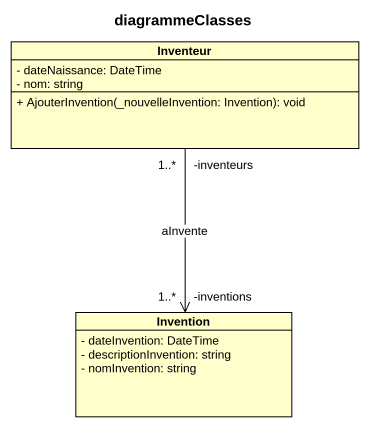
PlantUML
@startuml
title diagrammeClasses
hide circle
hide empty members
skinparam classAttributeIconSize 0
class Inventeur {
  - dateNaissance: DateTime
  - nom: string
  + AjouterInvention(_nouvelleInvention: Invention): void
}
class Invention {
  - dateInvention: DateTime
  - descriptionInvention: string
  - nomInvention: string
}
Inventeur "-inventeurs\n1..*" --> "-inventions\n1..*" Invention : aInvente
@enduml
